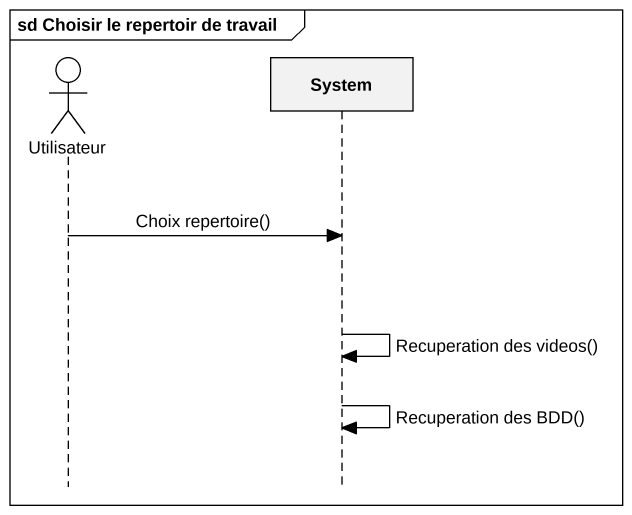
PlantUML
@startuml
mainframe sd Choisir le repertoir de travail
hide footbox
actor Utilisateur
participant System

Utilisateur -> System : Choix repertoire()
System -> System : Recuperation des videos()
System -> System : Recuperation des BDD()
@enduml
